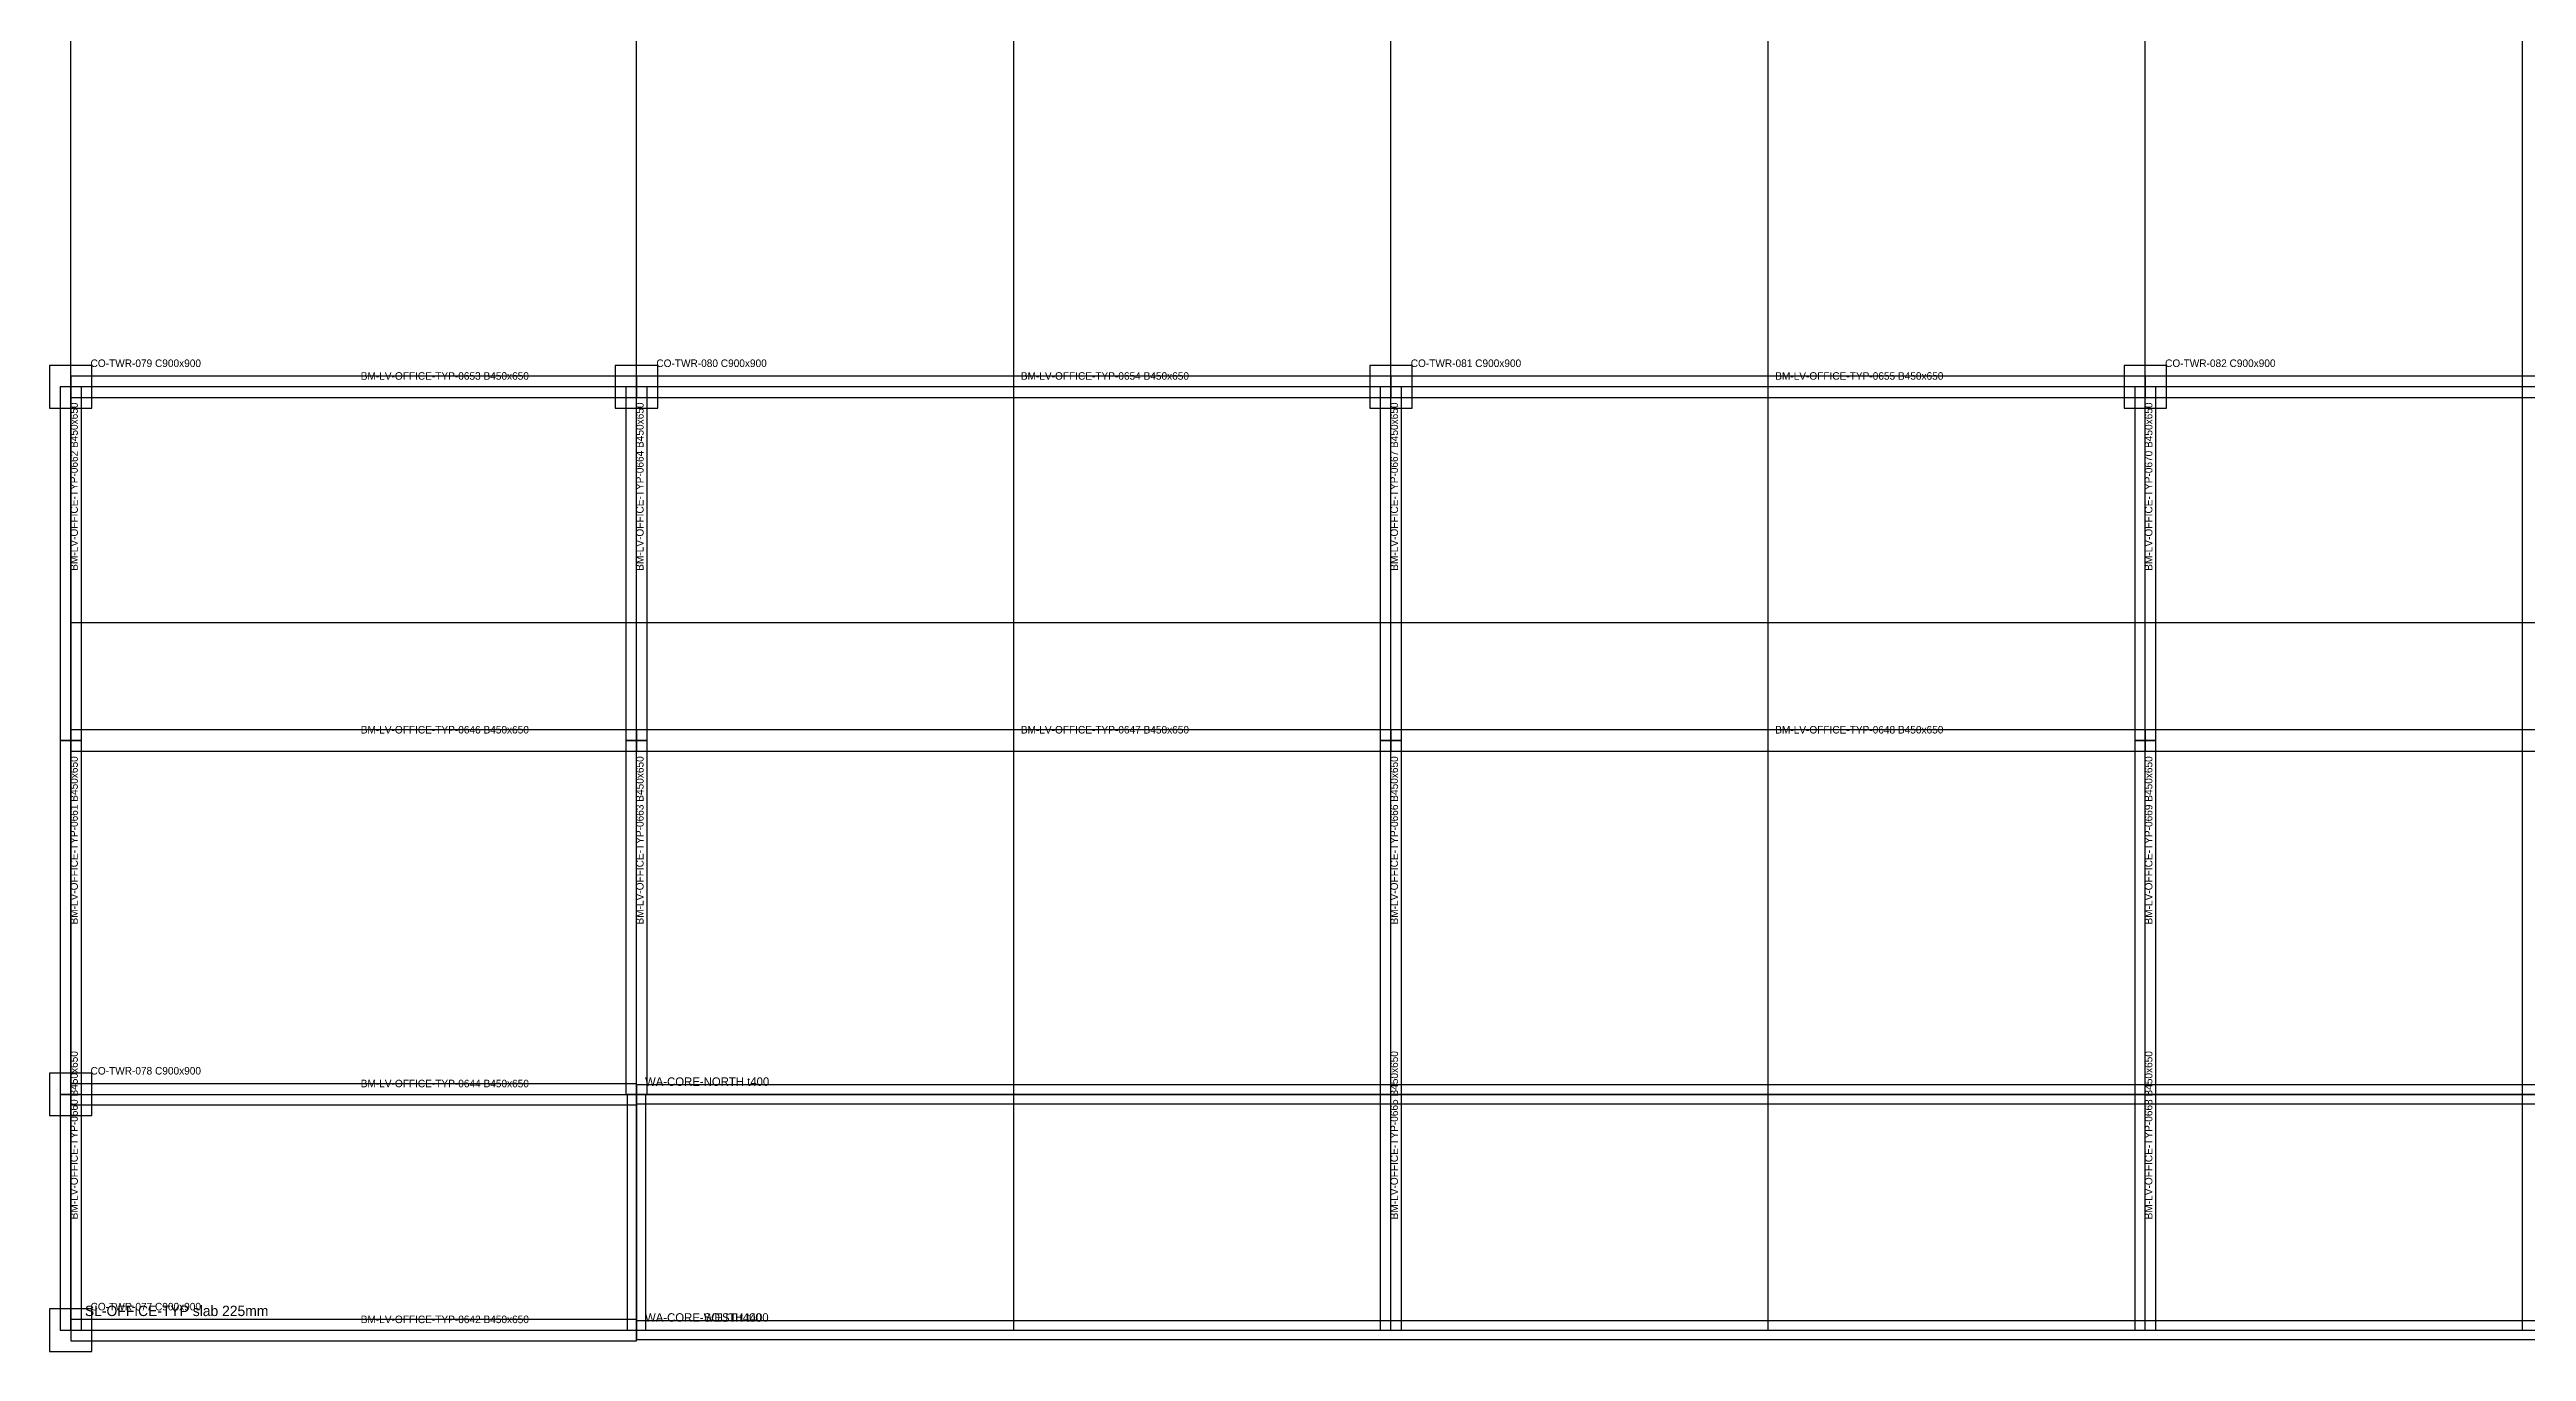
# Model space of a CAD drawing. Header units: millimetres. Extents: x -450 to 225826, y -254450 to 109948.
# Drawn here: x -450 to 52084, y -254450 to -226851 of the extents above; entities that cross this region are included whole.
import ezdxf

# ---------------------------------------------------------------- set-up
doc = ezdxf.new("R2010")
doc.units = ezdxf.units.MM
for name, color, linetype in [('LV-OFFICE-TYP_BEAM', 5, 'Continuous'), ('LV-OFFICE-TYP_BOUNDARY', 6, 'Continuous'), ('LV-OFFICE-TYP_COLUMN', 1, 'Continuous'), ('LV-OFFICE-TYP_CORE_ZONE', 30, 'Continuous'), ('LV-OFFICE-TYP_GRID', 8, 'Continuous'), ('LV-OFFICE-TYP_KEEP_OUT', 4, 'Continuous'), ('LV-OFFICE-TYP_SLAB', 7, 'Continuous'), ('LV-OFFICE-TYP_WALL', 3, 'Continuous'), ('TEXT', 7, 'Continuous')]:
    doc.layers.add(name, color=color, linetype=linetype)

msp = doc.modelspace()

# ---------------------------------------------------------------- linework, layer by layer
at = {"layer": 'LV-OFFICE-TYP_BEAM'}
for points in [[(0, -233775), (0, -234225), (12000, -234225), (12000, -233775), (0, -233775)], [(12000, -233775), (12000, -234225), (28000, -234225), (28000, -233775), (12000, -233775)], [(28000, -233775), (28000, -234225), (44000, -234225), (44000, -233775), (28000, -233775)], [(44000, -233775), (44000, -234225), (60000, -234225), (60000, -233775), (44000, -233775)], [(-225, -241500), (225, -241500), (225, -234000), (-225, -234000), (-225, -241500)], [(11775, -241500), (12225, -241500), (12225, -234000), (11775, -234000), (11775, -241500)], [(27775, -241500), (28225, -241500), (28225, -234000), (27775, -234000), (27775, -241500)], [(43775, -241500), (44225, -241500), (44225, -234000), (43775, -234000), (43775, -241500)], [(-225, -249000), (225, -249000), (225, -241500), (-225, -241500), (-225, -249000)], [(0, -241275), (0, -241725), (12000, -241725), (12000, -241275), (0, -241275)], [(11775, -249000), (12225, -249000), (12225, -241500), (11775, -241500), (11775, -249000)], [(12000, -241275), (12000, -241725), (28000, -241725), (28000, -241275), (12000, -241275)], [(27775, -249000), (28225, -249000), (28225, -241500), (27775, -241500), (27775, -249000)], [(28000, -241275), (28000, -241725), (44000, -241725), (44000, -241275), (28000, -241275)], [(43775, -249000), (44225, -249000), (44225, -241500), (43775, -241500), (43775, -249000)], [(44000, -241275), (44000, -241725), (60000, -241725), (60000, -241275), (44000, -241275)], [(-225, -254000), (225, -254000), (225, -249000), (-225, -249000), (-225, -254000)], [(0, -248775), (0, -249225), (12000, -249225), (12000, -248775), (0, -248775)], [(27775, -254000), (28225, -254000), (28225, -249000), (27775, -249000), (27775, -254000)], [(43775, -254000), (44225, -254000), (44225, -249000), (43775, -249000), (43775, -254000)], [(0, -253775), (0, -254225), (12000, -254225), (12000, -253775), (0, -253775)]]:
    msp.add_lwpolyline(points, close=True, dxfattribs=at)
at = {"layer": 'LV-OFFICE-TYP_BOUNDARY'}
msp.add_lwpolyline([(0, -254000), (104000, -254000), (104000, -234000), (0, -234000), (0, -254000)], close=True, dxfattribs=at)
at = {"layer": 'LV-OFFICE-TYP_COLUMN'}
for points in [[(-450, -234450), (450, -234450), (450, -233550), (-450, -233550), (-450, -234450)], [(11550, -234450), (12450, -234450), (12450, -233550), (11550, -233550), (11550, -234450)], [(27550, -234450), (28450, -234450), (28450, -233550), (27550, -233550), (27550, -234450)], [(43550, -234450), (44450, -234450), (44450, -233550), (43550, -233550), (43550, -234450)], [(-450, -249450), (450, -249450), (450, -248550), (-450, -248550), (-450, -249450)], [(-450, -254450), (450, -254450), (450, -253550), (-450, -253550), (-450, -254450)]]:
    msp.add_lwpolyline(points, close=True, dxfattribs=at)
at = {"layer": 'LV-OFFICE-TYP_CORE_ZONE'}
msp.add_lwpolyline([(12000, -254000), (92000, -254000), (92000, -249000), (12000, -249000), (12000, -254000)], close=True, dxfattribs=at)
at = {"layer": 'LV-OFFICE-TYP_GRID'}
for points in [[(0, -254000), (0, -152000)], [(12000, -254000), (12000, -152000)], [(20000, -254000), (20000, -152000)], [(28000, -254000), (28000, -152000)], [(36000, -254000), (36000, -152000)], [(44000, -254000), (44000, -152000)], [(52000, -254000), (52000, -152000)], [(0, -239000), (104000, -239000)], [(0, -249000), (104000, -249000)], [(0, -254000), (104000, -254000)]]:
    msp.add_lwpolyline(points, dxfattribs=at)
at = {"layer": 'LV-OFFICE-TYP_KEEP_OUT'}
msp.add_lwpolyline([(0, -249000), (104000, -249000), (104000, -234000), (0, -234000), (0, -249000)], close=True, dxfattribs=at)
at = {"layer": 'LV-OFFICE-TYP_SLAB'}
msp.add_lwpolyline([(0, -254000), (104000, -254000), (104000, -234000), (0, -234000), (0, -254000)], close=True, dxfattribs=at)
at = {"layer": 'LV-OFFICE-TYP_WALL'}
for points in [[(11800, -254000), (12200, -254000), (12200, -249000), (11800, -249000), (11800, -254000)], [(12000, -248800), (12000, -249200), (92000, -249200), (92000, -248800), (12000, -248800)], [(12000, -253800), (12000, -254200), (92000, -254200), (92000, -253800), (12000, -253800)]]:
    msp.add_lwpolyline(points, close=True, dxfattribs=at)

# ---------------------------------------------------------------- texts
at = {"layer": 'TEXT'}
for s, height, p in [('CO-TWR-079 C900x900', 160, (420, -233580)), ('BM-LV-OFFICE-TYP-0653 B450x650', 160, (6150, -233850)), ('CO-TWR-080 C900x900', 160, (12420, -233580)), ('BM-LV-OFFICE-TYP-0654 B450x650', 160, (20150, -233850)), ('CO-TWR-081 C900x900', 160, (28420, -233580)), ('BM-LV-OFFICE-TYP-0655 B450x650', 160, (36150, -233850)), ('CO-TWR-082 C900x900', 160, (44420, -233580)), ('BM-LV-OFFICE-TYP-0646 B450x650', 160, (6150, -241350)), ('BM-LV-OFFICE-TYP-0647 B450x650', 160, (20150, -241350)), ('BM-LV-OFFICE-TYP-0648 B450x650', 160, (36150, -241350)), ('CO-TWR-078 C900x900', 160, (420, -248580)), ('BM-LV-OFFICE-TYP-0644 B450x650', 160, (6150, -248850)), ('WA-CORE-NORTH t400', 180, (12180, -248820)), ('SL-OFFICE-TYP slab 225mm', 220, (300, -253700)), ('CO-TWR-077 C900x900', 160, (420, -253580)), ('BM-LV-OFFICE-TYP-0642 B450x650', 160, (6150, -253850)), ('WA-CORE-SOUTH t400', 180, (12180, -253820)), ('WA-CORE-WEST t400', 180, (12180, -253820))]:
    msp.add_text(s, height=height, dxfattribs=at).set_placement(p)
for s, p in [('BM-LV-OFFICE-TYP-0662 B450x650', (150, -237900)), ('BM-LV-OFFICE-TYP-0664 B450x650', (12150, -237900)), ('BM-LV-OFFICE-TYP-0667 B450x650', (28150, -237900)), ('BM-LV-OFFICE-TYP-0670 B450x650', (44150, -237900)), ('BM-LV-OFFICE-TYP-0661 B450x650', (150, -245400)), ('BM-LV-OFFICE-TYP-0663 B450x650', (12150, -245400)), ('BM-LV-OFFICE-TYP-0666 B450x650', (28150, -245400)), ('BM-LV-OFFICE-TYP-0669 B450x650', (44150, -245400)), ('BM-LV-OFFICE-TYP-0660 B450x650', (150, -251650)), ('BM-LV-OFFICE-TYP-0665 B450x650', (28150, -251650)), ('BM-LV-OFFICE-TYP-0668 B450x650', (44150, -251650))]:
    msp.add_text(s, height=160, rotation=90, dxfattribs=at).set_placement(p)

doc.saveas('drawing.dxf')
